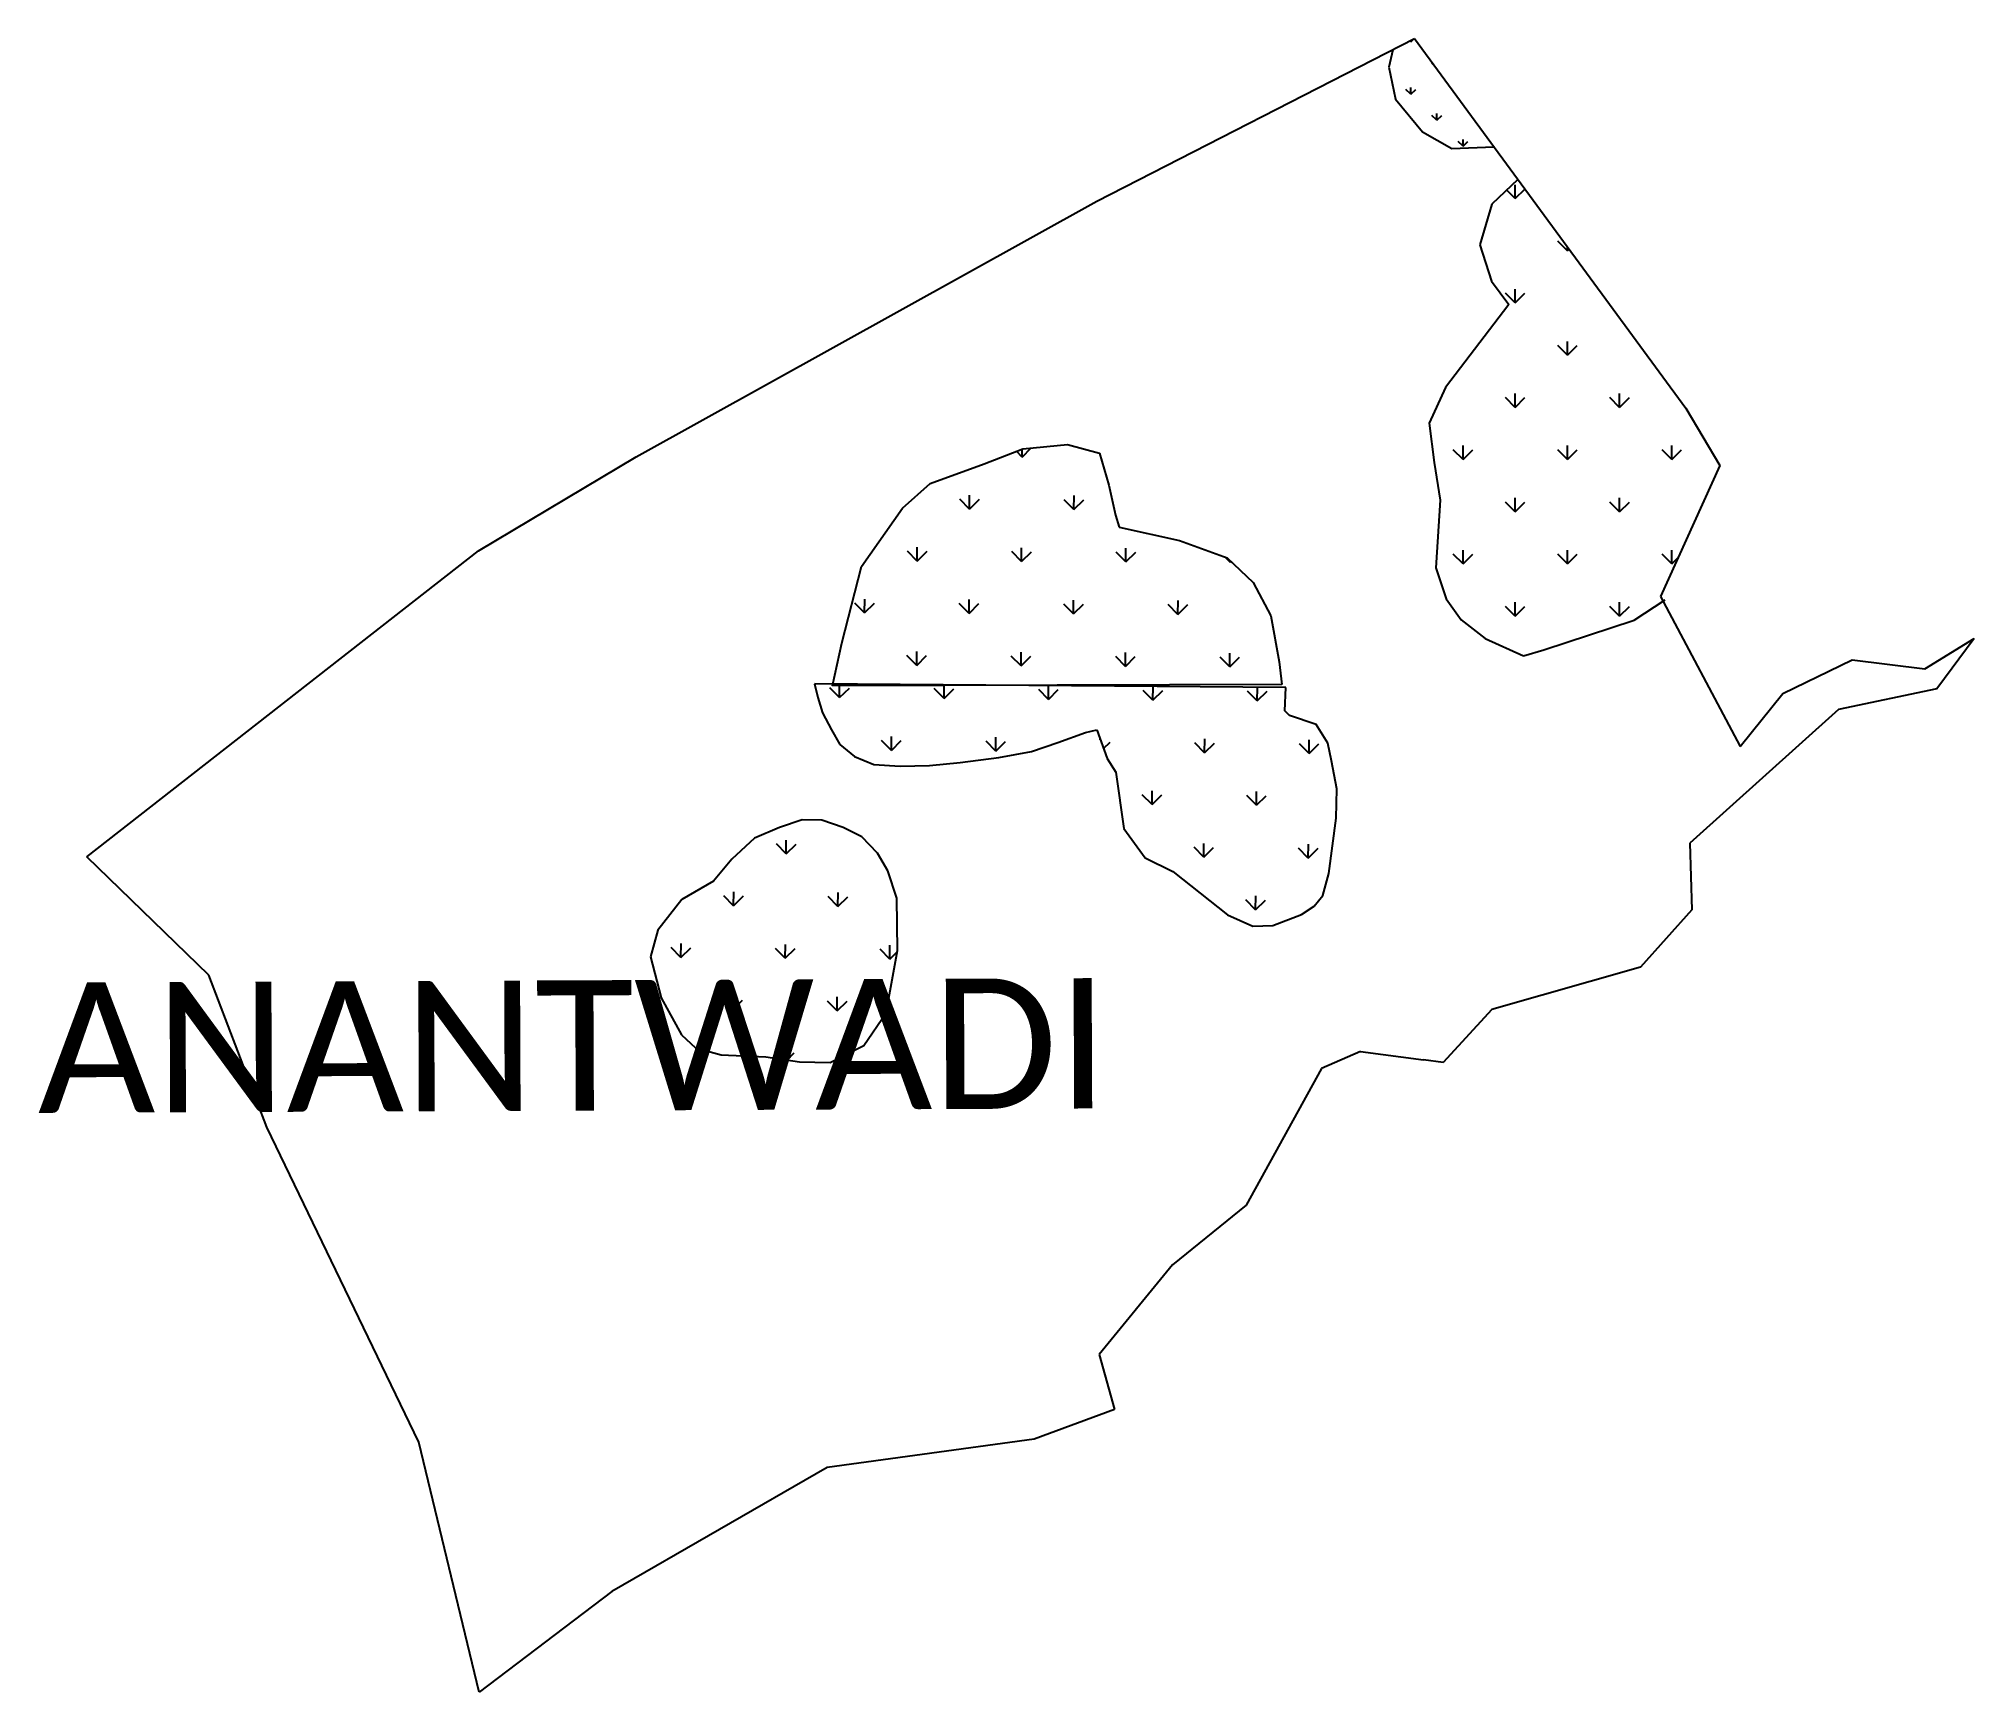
# Model space of a CAD drawing. Header units: metres. Extents: x 324249 to 325581, y 1838093 to 1839231.
import ezdxf

# ---------------------------------------------------------------- set-up
doc = ezdxf.new("R2010")
doc.units = ezdxf.units.M
doc.layers.add('MANGROOVES', color=112, linetype='Continuous')
doc.layers.add('VILLAGE NAME', color=250, linetype='Continuous')
doc.styles.add('MtXpl_Calibri', font='calibri.ttf')

msp = doc.modelspace()

# ---------------------------------------------------------------- linework, layer by layer
at = {"color": 3}
for p, q in [((324977.1, 1839118.7), (325195.5, 1839230.6)), ((325195.5, 1839230.6), (325382.2, 1838976.2)), ((324660.2, 1838942.9), (324977.1, 1839118.7)), ((325382.2, 1838976.2), (325405.6, 1838936.8)), ((324551.6, 1838878.2), (324660.2, 1838942.9)), ((325405.6, 1838936.8), (325364.9, 1838846.6)), ((324282.1, 1838667.5), (324551.6, 1838878.2)), ((325364.9, 1838846.6), (325419.6, 1838743.5)), ((325546.8, 1838797), (325580.7, 1838817.9)), ((325580.7, 1838817.9), (325554.9, 1838783.2)), ((325449.1, 1838779.9), (325496.7, 1838803.1)), ((325496.7, 1838803.1), (325546.8, 1838797)), ((325419.6, 1838743.5), (325449.1, 1838779.9)), ((325554.9, 1838783.2), (325487.3, 1838768.9)), ((325487.3, 1838768.9), (325385, 1838677)), ((324366, 1838586.2), (324282.1, 1838667.5)), ((325385, 1838677), (325386.3, 1838631.1)), ((325386.3, 1838631.1), (325351, 1838591.5)), ((325351, 1838591.5), (325248.7, 1838562.4)), ((324405.9, 1838481.5), (324366, 1838586.2)), ((325248.7, 1838562.4), (325215.4, 1838526)), ((325131.5, 1838521.8), (325079.7, 1838427.9)), ((325158.5, 1838533.5), (325131.5, 1838521.8)), ((325158.5, 1838533.5), (325201.9, 1838527.8)), ((325215.4, 1838526), (325201.9, 1838527.8)), ((324510.6, 1838264.7), (324405.9, 1838481.5)), ((325079.7, 1838427.9), (325029.1, 1838386.7)), ((325029.1, 1838386.7), (324978.6, 1838325.1)), ((324978.6, 1838325.1), (324989.3, 1838287.3)), ((324989.3, 1838287.3), (324934, 1838266.7)), ((324552, 1838092.6), (324510.6, 1838264.7)), ((324934, 1838266.7), (324791.5, 1838247.2)), ((324791.5, 1838247.2), (324643.4, 1838162)), ((324643.4, 1838162), (324552, 1838092.6))]:
    msp.add_line(p, q, dxfattribs=at)
at = {"layer": 'MANGROOVES', "linetype": 'Continuous'}
for p, q in [((325193, 1839228.3), (325192.4, 1839229)), ((325193, 1839228.3), (325195.2, 1839230.4)), ((325193, 1839228.3), (325193, 1839229.3)), ((325208.4, 1839212.9), (325207.6, 1839213.7)), ((325193, 1839192.4), (325189.7, 1839195.7)), ((325193, 1839192.4), (325193, 1839197.1)), ((325193, 1839192.4), (325196.4, 1839195.7)), ((325211, 1839174.4), (325207.6, 1839177.8)), ((325211, 1839174.4), (325211, 1839179.2)), ((325211, 1839174.4), (325214.4, 1839177.8)), ((325229, 1839156.5), (325229, 1839161.2)), ((325229, 1839156.5), (325225.6, 1839159.8)), ((325229, 1839156.5), (325232.3, 1839159.8)), ((325264.9, 1839120.5), (325259.1, 1839126.3)), ((325264.9, 1839120.5), (325264.9, 1839130.1)), ((325264.9, 1839120.5), (325271.4, 1839127.1)), ((325300.8, 1839084.6), (325294.1, 1839091.3)), ((325300.8, 1839084.6), (325300.8, 1839087.1)), ((325300.8, 1839084.6), (325301.9, 1839085.7)), ((325264.9, 1839048.7), (325258.1, 1839055.4)), ((325264.9, 1839048.7), (325264.9, 1839058.2)), ((325264.9, 1839048.7), (325271.6, 1839055.4)), ((325300.8, 1839012.8), (325294.1, 1839019.5)), ((325300.8, 1839012.8), (325300.8, 1839022.3)), ((325300.8, 1839012.8), (325307.5, 1839019.5)), ((325264.9, 1838976.8), (325258.1, 1838983.6)), ((325264.9, 1838976.8), (325264.9, 1838986.4)), ((325264.9, 1838976.8), (325271.6, 1838983.6)), ((325336.7, 1838976.8), (325330, 1838983.6)), ((325336.7, 1838976.8), (325336.7, 1838986.4)), ((325336.7, 1838976.8), (325343.5, 1838983.6)), ((324925.6, 1838942.6), (324931.9, 1838948.9)), ((324925.6, 1838942.6), (324925.6, 1838948.1)), ((325229, 1838940.9), (325222.2, 1838947.7)), ((325229, 1838940.9), (325229, 1838950.5)), ((325229, 1838940.9), (325235.7, 1838947.7)), ((325300.8, 1838940.9), (325294.1, 1838947.7)), ((325300.8, 1838940.9), (325300.8, 1838950.5)), ((325300.8, 1838940.9), (325307.5, 1838947.7)), ((325372.6, 1838940.9), (325365.9, 1838947.7)), ((325372.6, 1838940.9), (325372.6, 1838950.5)), ((325372.6, 1838940.9), (325379.4, 1838947.7)), ((324925.6, 1838942.6), (324921.7, 1838946.6)), ((324889.5, 1838906.9), (324882.8, 1838913.7)), ((324889.5, 1838906.9), (324889.5, 1838916.4)), ((324889.5, 1838906.9), (324896.3, 1838913.6)), ((324961.3, 1838906.5), (324954.6, 1838913.3)), ((324961.3, 1838906.5), (324961.4, 1838916.1)), ((324961.3, 1838906.5), (324968.1, 1838913.2)), ((325264.9, 1838905), (325258.1, 1838911.7)), ((325264.9, 1838905), (325264.9, 1838914.5)), ((325264.9, 1838905), (325271.6, 1838911.7)), ((325336.7, 1838905), (325330, 1838911.7)), ((325336.7, 1838905), (325336.7, 1838914.5)), ((325336.7, 1838905), (325343.5, 1838911.7)), ((324853.4, 1838871.1), (324853.4, 1838880.7)), ((324853.4, 1838871.1), (324846.7, 1838877.9)), ((324853.4, 1838871.1), (324860.2, 1838877.8)), ((324925.2, 1838870.8), (324918.5, 1838877.6)), ((324925.2, 1838870.8), (324925.3, 1838880.3)), ((324925.2, 1838870.8), (324932, 1838877.5)), ((324997.1, 1838870.5), (324990.4, 1838877.2)), ((324997.1, 1838870.5), (324997.1, 1838880)), ((324997.1, 1838870.5), (325003.8, 1838877.2)), ((325068.9, 1838870.1), (325065.1, 1838874)), ((325068.9, 1838870.1), (325068.9, 1838871.3)), ((325068.9, 1838870.1), (325069.5, 1838870.7)), ((325229, 1838869.1), (325222.2, 1838875.8)), ((325229, 1838869.1), (325229, 1838878.6)), ((325229, 1838869.1), (325235.7, 1838875.8)), ((325300.8, 1838869.1), (325294.1, 1838875.8)), ((325300.8, 1838869.1), (325300.8, 1838878.6)), ((325300.8, 1838869.1), (325307.5, 1838875.8)), ((325372.6, 1838869.1), (325365.9, 1838875.8)), ((325372.6, 1838869.1), (325372.6, 1838878.6)), ((325372.6, 1838869.1), (325377, 1838873.5)), ((324817.3, 1838835.4), (324810.6, 1838842.2)), ((324817.3, 1838835.4), (324817.4, 1838844.9)), ((324817.3, 1838835.4), (324824.1, 1838842.1)), ((324889.1, 1838835), (324882.4, 1838841.8)), ((324889.1, 1838835), (324889.2, 1838844.6)), ((324889.1, 1838835), (324895.9, 1838841.8)), ((324961, 1838834.7), (324954.3, 1838841.5)), ((324961, 1838834.7), (324961, 1838844.2)), ((324961, 1838834.7), (324967.8, 1838841.4)), ((325032.8, 1838834.4), (325026.1, 1838841.1)), ((325032.8, 1838834.4), (325032.9, 1838843.9)), ((325032.8, 1838834.4), (325039.6, 1838841.1)), ((325264.9, 1838833.2), (325264.9, 1838842.7)), ((325336.7, 1838833.2), (325336.7, 1838842.7)), ((325264.9, 1838833.2), (325258.1, 1838839.9)), ((325264.9, 1838833.2), (325271.6, 1838839.9)), ((325336.7, 1838833.2), (325330, 1838839.9)), ((325336.7, 1838833.2), (325343.5, 1838839.9)), ((324853.1, 1838799.3), (324846.3, 1838806.1)), ((324853.1, 1838799.3), (324853.1, 1838808.8)), ((324853.1, 1838799.3), (324859.8, 1838806)), ((324924.9, 1838799), (324918.2, 1838805.7)), ((324924.9, 1838799), (324924.9, 1838808.5)), ((324924.9, 1838799), (324931.7, 1838805.7)), ((324996.7, 1838798.6), (324990, 1838805.4)), ((324996.7, 1838798.6), (324996.8, 1838808.1)), ((324996.7, 1838798.6), (325003.5, 1838805.3)), ((325068.6, 1838798.3), (325061.9, 1838805)), ((325068.6, 1838798.3), (325068.6, 1838807.8)), ((325068.6, 1838798.3), (325075.3, 1838805)), ((324800.1, 1838777.1), (324793.4, 1838783.8)), ((324800.1, 1838777.1), (324800.1, 1838786.4)), ((324800.1, 1838777.1), (324806.8, 1838783.7)), ((324871.9, 1838776.5), (324865.2, 1838783.3)), ((324871.9, 1838776.5), (324872, 1838785.8)), ((324871.9, 1838776.5), (324878.7, 1838783.2)), ((324943.7, 1838775.9), (324937.1, 1838782.7)), ((324943.7, 1838775.9), (324943.8, 1838785.2)), ((324943.7, 1838775.9), (324950.5, 1838782.6)), ((325015.6, 1838775.4), (325008.9, 1838782.1)), ((325015.6, 1838775.4), (325015.7, 1838784.7)), ((325015.6, 1838775.4), (325022.4, 1838782)), ((325087.4, 1838774.8), (325080.7, 1838781.6)), ((325087.4, 1838774.8), (325087.5, 1838784.1)), ((325087.4, 1838774.8), (325094.2, 1838781.5)), ((324835.7, 1838740.8), (324829, 1838747.6)), ((324835.7, 1838740.8), (324835.8, 1838750.4)), ((324835.7, 1838740.8), (324842.5, 1838747.5)), ((324907.5, 1838740.3), (324907.6, 1838749.8)), ((324979.4, 1838748.1), (324979.5, 1838749.2)), ((325051.2, 1838739.2), (325051.3, 1838748.7)), ((325123.1, 1838738.6), (325123.1, 1838748.1)), ((324907.5, 1838740.3), (324900.9, 1838747.1)), ((324907.5, 1838740.3), (324914.3, 1838747)), ((324981.7, 1838742), (324986.2, 1838746.4)), ((325051.2, 1838739.2), (325044.5, 1838745.9)), ((325051.2, 1838739.2), (325058, 1838745.8)), ((325123.1, 1838738.6), (325116.4, 1838745.4)), ((325123.1, 1838738.6), (325129.8, 1838745.3)), ((325015, 1838703.5), (325008.3, 1838710.3)), ((325015, 1838703.5), (325015.1, 1838713)), ((325015, 1838703.5), (325021.8, 1838710.2)), ((325086.9, 1838703), (325080.2, 1838709.7)), ((325086.9, 1838703), (325086.9, 1838712.5)), ((325086.9, 1838703), (325093.6, 1838709.6)), ((324763.3, 1838669.6), (324756.6, 1838676.4)), ((324763.3, 1838669.6), (324763.4, 1838679.1)), ((324763.3, 1838669.6), (324770.1, 1838676.3)), ((325050.7, 1838667.3), (325044, 1838674.1)), ((325050.7, 1838667.3), (325050.7, 1838676.8)), ((325050.7, 1838667.3), (325057.4, 1838674)), ((325122.5, 1838666.7), (325115.8, 1838673.5)), ((325122.5, 1838666.7), (325122.6, 1838676.3)), ((325122.5, 1838666.7), (325129.3, 1838673.4)), ((324727.1, 1838633.9), (324720.4, 1838640.7)), ((324727.1, 1838633.9), (324727.2, 1838643.5)), ((324798.9, 1838633.4), (324799, 1838642.9)), ((324727.1, 1838633.9), (324733.9, 1838640.6)), ((324798.9, 1838633.4), (324792.2, 1838640.2)), ((324798.9, 1838633.4), (324805.7, 1838640.1)), ((325086.3, 1838631.1), (325079.6, 1838637.9)), ((325086.3, 1838631.1), (325086.4, 1838640.6)), ((325086.3, 1838631.1), (325093.1, 1838637.8)), ((324690.9, 1838598.3), (324684.2, 1838605.1)), ((324690.9, 1838598.3), (324691, 1838607.8)), ((324690.9, 1838598.3), (324697.7, 1838605)), ((324762.7, 1838597.7), (324756, 1838604.5)), ((324762.7, 1838597.7), (324762.8, 1838607.3)), ((324762.7, 1838597.7), (324769.5, 1838604.4)), ((324834.6, 1838597.2), (324827.9, 1838604)), ((324834.6, 1838597.2), (324834.6, 1838606.7)), ((324834.6, 1838597.2), (324839.8, 1838602.4)), ((324726.5, 1838562.1), (324719.8, 1838568.9)), ((324726.5, 1838562.1), (324726.6, 1838571.6)), ((324726.5, 1838562.1), (324733.3, 1838568.8)), ((324798.4, 1838561.5), (324791.7, 1838568.3)), ((324798.4, 1838561.5), (324798.4, 1838571.1)), ((324798.4, 1838561.5), (324805.2, 1838568.2)), ((324762.2, 1838528), (324762.2, 1838535.4)), ((324759.7, 1838528.4), (324755.5, 1838532.7)), ((324764, 1838527.7), (324768.9, 1838532.6))]:
    msp.add_line(p, q, dxfattribs=at)
at = {"layer": 'MANGROOVES'}
for p, q in [((325180.8, 1839223), (325178, 1839210.9)), ((325178, 1839210.9), (325182.5, 1839188.9)), ((325182.5, 1839188.9), (325201, 1839166.5)), ((325201, 1839166.5), (325221.2, 1839155.1)), ((325221.2, 1839155.1), (325250.1, 1839156.2)), ((325266.7, 1839133.6), (325248.8, 1839116.6)), ((325248.8, 1839116.6), (325240.5, 1839088.6)), ((325240.5, 1839088.6), (325248.5, 1839063.7)), ((325248.5, 1839063.7), (325260.6, 1839047.6)), ((325260.6, 1839047.6), (325216.9, 1838990.5)), ((325216.9, 1838990.5), (325205.8, 1838966)), ((325205.8, 1838966), (325209.1, 1838938.9)), ((324899.5, 1838937.9), (324926.2, 1838948.4)), ((324926.2, 1838948.4), (324956.9, 1838951.4)), ((324956.9, 1838951.4), (324978.9, 1838945.4)), ((324862.3, 1838924.4), (324899.5, 1838937.9)), ((324978.9, 1838945.4), (324985.3, 1838923.3)), ((325209.1, 1838938.9), (325213.3, 1838913.1)), ((324843.4, 1838907.5), (324862.3, 1838924.4)), ((324985.3, 1838923.3), (324989.8, 1838902.6)), ((324815.2, 1838867.3), (324843.4, 1838907.5)), ((325213.3, 1838913.1), (325210.2, 1838866.5)), ((324989.8, 1838902.6), (324992.5, 1838894.4)), ((324992.5, 1838894.4), (325033.9, 1838885.3)), ((325033.9, 1838885.3), (325066.7, 1838873.4)), ((324801.6, 1838814.6), (324815.2, 1838867.3)), ((325066.7, 1838873.4), (325084.5, 1838856.3)), ((325084.5, 1838856.3), (325096.8, 1838833.3)), ((325210.2, 1838866.5), (325217.4, 1838845)), ((325217.4, 1838845), (325227.6, 1838830.6)), ((325346.8, 1838830.4), (325368, 1838844.4)), ((325096.8, 1838833.3), (325102.6, 1838801.7)), ((325227.6, 1838830.6), (325244.2, 1838817.9)), ((325284.6, 1838810), (325346.8, 1838830.4)), ((324795.1, 1838785.3), (324801.6, 1838814.6)), ((325244.2, 1838817.9), (325270.5, 1838805.9)), ((325102.6, 1838801.7), (325104.4, 1838786.1)), ((325270.5, 1838805.9), (325284.6, 1838810)), ((325107.1, 1838784), (324782.7, 1838786.5)), ((324782.7, 1838786.5), (324785.1, 1838777.1)), ((324785.1, 1838777.1), (324788.4, 1838766.7)), ((325104.4, 1838786.1), (324795.1, 1838785.3)), ((325106.4, 1838768.1), (325107.1, 1838784)), ((324788.4, 1838766.7), (324794.4, 1838754.9)), ((325109.5, 1838764.7), (325106.4, 1838768.1)), ((325128, 1838758.5), (325109.5, 1838764.7)), ((324794.4, 1838754.9), (324800.2, 1838744.8)), ((324950.1, 1838746.2), (324969.2, 1838753.2)), ((324969.2, 1838753.2), (324977, 1838754.9)), ((324977, 1838754.9), (324984.1, 1838735.1)), ((325136, 1838745.8), (325128, 1838758.5)), ((324800.2, 1838744.8), (324810.4, 1838736.5)), ((324810.4, 1838736.5), (324823.6, 1838731.1)), ((324882.9, 1838732.5), (324909.7, 1838735.9)), ((324909.7, 1838735.9), (324932.2, 1838740.1)), ((324932.2, 1838740.1), (324950.1, 1838746.2)), ((324984.1, 1838735.1), (324990, 1838725.7)), ((325138.6, 1838733.5), (325136, 1838745.8)), ((324823.6, 1838731.1), (324841.7, 1838730)), ((324841.7, 1838730), (324861.9, 1838730.5)), ((324861.9, 1838730.5), (324882.9, 1838732.5)), ((324990, 1838725.7), (324995.7, 1838687)), ((325142.2, 1838714.4), (325138.6, 1838733.5)), ((325141.7, 1838694.1), (325142.2, 1838714.4)), ((325136.7, 1838656.1), (325141.7, 1838694.1)), ((324758.8, 1838687.8), (324741.5, 1838680.3)), ((324774.3, 1838692.9), (324758.8, 1838687.8)), ((324787.9, 1838692.7), (324774.3, 1838692.9)), ((324802.6, 1838687.7), (324787.9, 1838692.7)), ((324815.4, 1838681.2), (324802.6, 1838687.7)), ((324826.1, 1838670.1), (324815.4, 1838681.2)), ((324995.7, 1838687), (325010.4, 1838666.9)), ((324741.5, 1838680.3), (324726, 1838666)), ((324833.2, 1838657.9), (324826.1, 1838670.1)), ((324726, 1838666), (324713.3, 1838650.9)), ((324839.5, 1838639.1), (324833.2, 1838657.9)), ((325010.4, 1838666.9), (325029.4, 1838657.4)), ((325029.4, 1838657.4), (325067, 1838627.6)), ((325132.6, 1838641), (325136.7, 1838656.1)), ((324713.3, 1838650.9), (324691.5, 1838638.2)), ((325126.5, 1838633.5), (325132.6, 1838641)), ((324691.5, 1838638.2), (324674.9, 1838617)), ((324840, 1838603), (324839.5, 1838639.1)), ((325067, 1838627.6), (325084.4, 1838619.9)), ((325098.1, 1838620.3), (325117.9, 1838627.9)), ((325117.9, 1838627.9), (325126.5, 1838633.5)), ((324674.9, 1838617), (324669.9, 1838598.8)), ((325084.4, 1838619.9), (325098.1, 1838620.3)), ((324832.1, 1838560.1), (324840, 1838603)), ((324669.9, 1838598.8), (324677.4, 1838570.4)), ((324677.4, 1838570.4), (324691.3, 1838545.1)), ((324816.7, 1838537.7), (324832.1, 1838560.1)), ((324691.3, 1838545.1), (324701, 1838536)), ((324701, 1838536), (324718.5, 1838531.2)), ((324793.6, 1838526), (324816.7, 1838537.7)), ((324718.5, 1838531.2), (324749.3, 1838530)), ((324749.3, 1838530), (324772.5, 1838526.4)), ((324772.5, 1838526.4), (324793.6, 1838526))]:
    msp.add_line(p, q, dxfattribs=at)

# ---------------------------------------------------------------- texts
at = {"layer": 'VILLAGE NAME', "style": 'MtXpl_Calibri'}
msp.add_text('ANANTWADI', height=89.68, rotation=0.2435, dxfattribs=at).set_placement((324248.5, 1838491.3))

doc.saveas('drawing.dxf')
